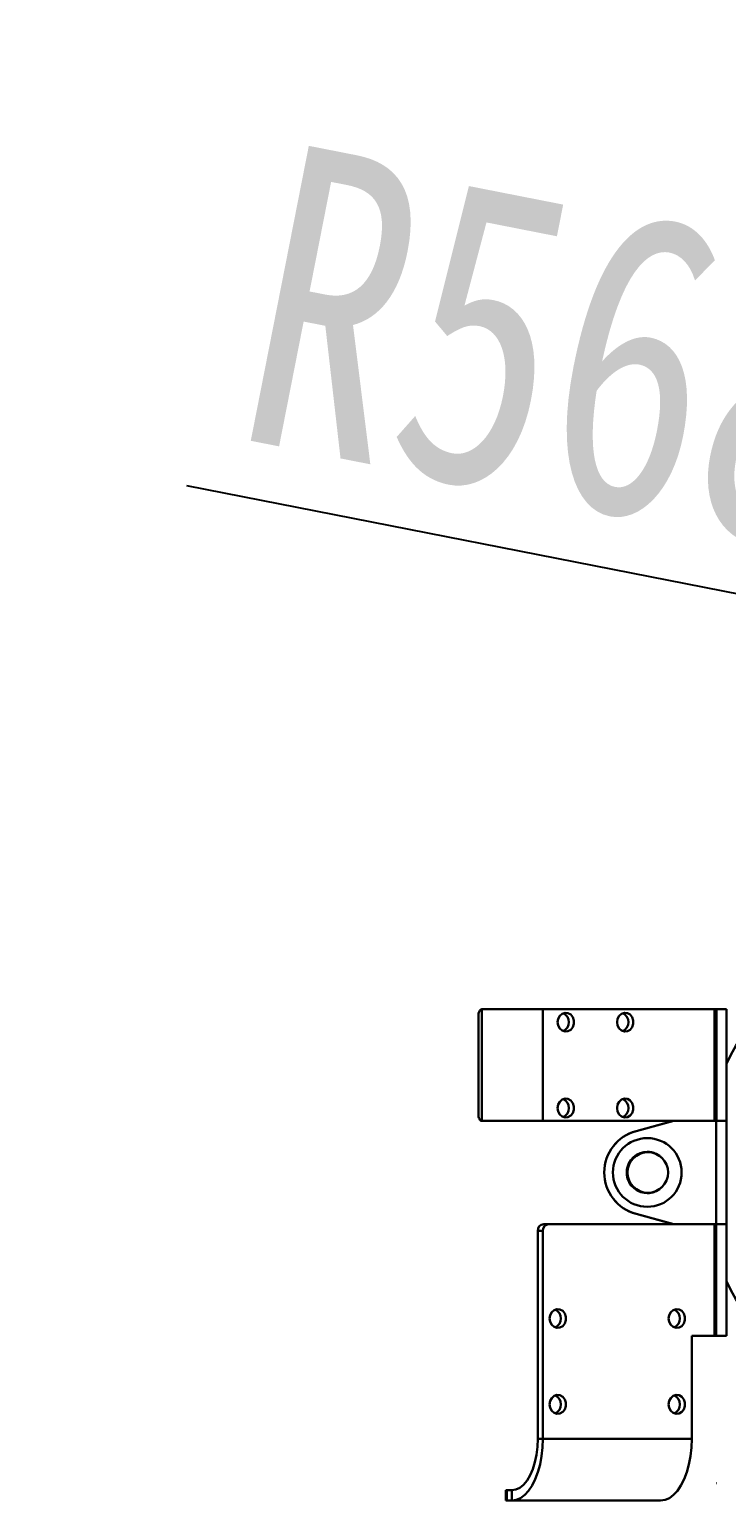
# Model space of a CAD drawing. Header units: millimetres. Extents: x 8 to 22425, y -1213 to 4973.
# Drawn here: x 17046.3 to 17249, y 1042 to 1470.3 of the extents above; entities that cross this region are included whole.
import ezdxf

# ---------------------------------------------------------------- set-up
doc = ezdxf.new("R2010")
doc.units = ezdxf.units.MM
doc.header["$PDSIZE"] = -1
doc.styles.get("Standard").update_dxf_attribs({"font": 'hyswlongfangsong.ttf'})
doc.dimstyles.new('ISO-25', dxfattribs={"dimscale": 25, "dimtxt": 3.5, "dimasz": 1.6, "dimexe": 1.25, "dimexo": 0.625, "dimtad": 1, "dimdec": 0, "dimzin": 9, "dimdsep": 46, "dimtxsty": 'Standard', "dimcen": 2.5, "dimadec": 0, "dimazin": 2, "dimtfac": 1, "dimtdec": 0, "dimtofl": 0, "dimtmove": 0, "dimatfit": 3, "dimfxl": 1, "dimarcsym": 0})

# ---------------------------------------------------------------- blocks, each defined once
blk = doc.blocks.new('*D155')
at = {"color": 0, "lineweight": -2, "transparency": 16777216}
blk.add_line((17071.24, 1508.66), (16806.76, 1603.25), dxfattribs=at)
at = {"color": 0, "transparency": 16777216}
blk.add_solid([(16809, 1609.52), (16804.51, 1596.97), (16769.09, 1616.72)], dxfattribs=at)
at = {"layer": 'Defpoints', "color": 0, "transparency": 16777216}
for p in [(16769.09, 1616.72), (18108.99, 1137.54)]:
    blk.add_point(p, dxfattribs=at)
at = {"color": 0, "transparency": 16777216, "insert": (16977.82, 1605.13), "char_height": 87.5, "attachment_point": 5, "rotation": 340.3218}
blk.add_mtext('R1423', dxfattribs=at)
blk = doc.blocks.new('*D158')
at = {"color": 0, "lineweight": -2, "transparency": 16777216}
for p, q in [((17092, 1337.53), (17512.42, 1254.86)), ((18108.99, 1075.04), (18108.99, 1200.04)), ((18046.49, 1137.54), (18171.49, 1137.54))]:
    blk.add_line(p, q, dxfattribs=at)
at = {"color": 0, "transparency": 16777216}
blk.add_solid([(17513.7, 1261.4), (17511.13, 1248.32), (17551.66, 1247.14)], dxfattribs=at)
at = {"layer": 'Defpoints', "color": 0, "transparency": 16777216}
for p in [(17551.66, 1247.14), (18108.99, 1137.54)]:
    blk.add_point(p, dxfattribs=at)
at = {"color": 0, "transparency": 16777216, "insert": (17200.44, 1376.72), "char_height": 87.5, "attachment_point": 5, "rotation": 348.8745}
blk.add_mtext('R568', dxfattribs=at)

msp = doc.modelspace()

# ---------------------------------------------------------------- linework, layer by layer
at = {"color": 161, "linetype": 'Continuous', "lineweight": 30, "true_color": 0x67adff}
for p, q in [((17176.86, 1154.54), (17176.86, 1183.04)), ((17177.86, 1152.54), (17177.86, 1185.04)), ((17177.86, 1185.04), (17195.62, 1185.04)), ((17195.62, 1185.04), (17195.62, 1152.54)), ((17195.62, 1185.04), (17245.55, 1185.04)), ((17245.55, 1152.54), (17245.55, 1185.04)), ((17245.55, 1185.04), (17249.05, 1185.04)), ((17246.05, 1152.54), (17246.05, 1185.04)), ((17246.13, 1152.54), (17246.13, 1185.04)), ((17249.05, 1185.04), (17249.05, 1152.54)), ((17195.62, 1152.54), (17177.86, 1152.54)), ((17245.55, 1152.54), (17195.62, 1152.54)), ((17233.65, 1152.54), (17222.73, 1149.61)), ((17233.67, 1152.54), (17222.75, 1149.61)), ((17249.05, 1152.54), (17245.55, 1152.54)), ((17245.99, 1152.54), (17245.99, 1122.54)), ((17246.04, 1152.54), (17246.04, 1122.54)), ((17249.04, 1152.54), (17249.04, 1122.54)), ((17222.73, 1149.61), (17222.75, 1149.61)), ((17226.14, 1143.44), (17225.92, 1143.44)), ((17225.99, 1147.54), (17225.99, 1147.54)), ((17225.92, 1131.64), (17226.14, 1131.64)), ((17229.51, 1132.68), (17230.21, 1133.27)), ((17225.99, 1127.54), (17225.99, 1127.54)), ((17195.85, 1122.54), (17197.35, 1122.54)), ((17197.35, 1122.54), (17245.55, 1122.54)), ((17222.73, 1125.46), (17222.75, 1125.46)), ((17222.73, 1125.46), (17233.65, 1122.54)), ((17222.75, 1125.46), (17233.67, 1122.54)), ((17245.55, 1090.04), (17245.55, 1122.54)), ((17245.55, 1122.54), (17249.05, 1122.54)), ((17246.05, 1090.04), (17246.05, 1122.54)), ((17249.05, 1122.54), (17249.05, 1090.04)), ((17195.62, 1120.54), (17194.12, 1120.54)), ((17194.12, 1060.04), (17194.12, 1120.54)), ((17195.62, 1060.04), (17195.62, 1120.54)), ((17245.55, 1090.04), (17238.9, 1090.04)), ((17238.9, 1060.04), (17238.9, 1090.04)), ((17249.05, 1090.04), (17245.55, 1090.04)), ((17194.12, 1060.04), (17195.62, 1060.04)), ((17195.62, 1060.04), (17238.9, 1060.04)), ((17184.83, 1045.04), (17184.83, 1042.04)), ((17184.83, 1045.04), (17185.1, 1045.04)), ((17185.1, 1045.04), (17185.1, 1042.04)), ((17185.1, 1045.04), (17186.61, 1045.04)), ((17186.61, 1045.04), (17186.61, 1042.04)), ((17246.06, 1047.08), (17246.12, 1047.08)), ((17185.1, 1042.04), (17184.83, 1042.04)), ((17185.1, 1042.04), (17186.61, 1042.04)), ((17229.88, 1042.04), (17186.61, 1042.04))]:
    msp.add_line(p, q, dxfattribs=at)
at = {"color": 161, "linetype": 'Continuous', "lineweight": 30, "true_color": 0x67adff, "flags": 128}
for points in [[(17177.86, 1185.04), (17177.66, 1185), (17177.48, 1184.89), (17177.3, 1184.7), (17177.15, 1184.45), (17177.03, 1184.15), (17176.93, 1183.8), (17176.88, 1183.43), (17176.86, 1183.04)], [(17199.9, 1181.29), (17200.06, 1180.3), (17200.52, 1179.44), (17201.22, 1178.83), (17202.06, 1178.55), (17202.93, 1178.64), (17203.71, 1179.09), (17204.3, 1179.84), (17204.62, 1180.78), (17204.62, 1181.79), (17204.3, 1182.74), (17203.71, 1183.48), (17202.93, 1183.93), (17202.06, 1184.03), (17201.22, 1183.75), (17200.52, 1183.14), (17200.06, 1182.28), (17199.9, 1181.29)], [(17217.21, 1181.29), (17217.37, 1180.3), (17217.83, 1179.44), (17218.53, 1178.83), (17219.37, 1178.55), (17220.24, 1178.64), (17221.02, 1179.09), (17221.61, 1179.84), (17221.93, 1180.78), (17221.93, 1181.79), (17221.61, 1182.74), (17221.02, 1183.48), (17220.24, 1183.93), (17219.37, 1184.03), (17218.53, 1183.75), (17217.83, 1183.14), (17217.37, 1182.28), (17217.21, 1181.29)], [(17199.9, 1156.29), (17200.06, 1155.3), (17200.52, 1154.44), (17201.22, 1153.83), (17202.06, 1153.55), (17202.93, 1153.64), (17203.71, 1154.09), (17204.3, 1154.84), (17204.62, 1155.78), (17204.62, 1156.79), (17204.3, 1157.74), (17203.71, 1158.48), (17202.93, 1158.93), (17202.06, 1159.03), (17201.22, 1158.75), (17200.52, 1158.14), (17200.06, 1157.28), (17199.9, 1156.29)], [(17217.21, 1156.29), (17217.37, 1155.3), (17217.83, 1154.44), (17218.53, 1153.83), (17219.37, 1153.55), (17220.24, 1153.64), (17221.02, 1154.09), (17221.61, 1154.84), (17221.93, 1155.78), (17221.93, 1156.79), (17221.61, 1157.74), (17221.02, 1158.48), (17220.24, 1158.93), (17219.37, 1159.03), (17218.53, 1158.75), (17217.83, 1158.14), (17217.37, 1157.28), (17217.21, 1156.29)], [(17176.86, 1154.54), (17176.88, 1154.15), (17176.93, 1153.77), (17177.03, 1153.43), (17177.15, 1153.12), (17177.3, 1152.88), (17177.48, 1152.69), (17177.66, 1152.58), (17177.86, 1152.54)], [(17197.57, 1095.04), (17197.73, 1094.05), (17198.19, 1093.19), (17198.89, 1092.58), (17199.73, 1092.3), (17200.6, 1092.39), (17201.39, 1092.84), (17201.97, 1093.59), (17202.29, 1094.53), (17202.29, 1095.54), (17201.97, 1096.49), (17201.39, 1097.23), (17200.6, 1097.68), (17199.73, 1097.78), (17198.89, 1097.5), (17198.19, 1096.89), (17197.73, 1096.03), (17197.57, 1095.04)], [(17232.19, 1095.04), (17232.35, 1094.05), (17232.81, 1093.19), (17233.51, 1092.58), (17234.35, 1092.3), (17235.22, 1092.39), (17236, 1092.84), (17236.59, 1093.59), (17236.91, 1094.53), (17236.91, 1095.54), (17236.59, 1096.49), (17236, 1097.23), (17235.22, 1097.68), (17234.35, 1097.78), (17233.51, 1097.5), (17232.81, 1096.89), (17232.35, 1096.03), (17232.19, 1095.04)], [(17197.57, 1070.04), (17197.73, 1069.05), (17198.19, 1068.19), (17198.89, 1067.58), (17199.73, 1067.3), (17200.6, 1067.39), (17201.39, 1067.84), (17201.97, 1068.59), (17202.29, 1069.53), (17202.29, 1070.54), (17201.97, 1071.49), (17201.39, 1072.23), (17200.6, 1072.68), (17199.73, 1072.78), (17198.89, 1072.5), (17198.19, 1071.89), (17197.73, 1071.03), (17197.57, 1070.04)], [(17232.19, 1070.04), (17232.35, 1069.05), (17232.81, 1068.19), (17233.51, 1067.58), (17234.35, 1067.3), (17235.22, 1067.39), (17236, 1067.84), (17236.59, 1068.59), (17236.91, 1069.53), (17236.91, 1070.54), (17236.59, 1071.49), (17236, 1072.23), (17235.22, 1072.68), (17234.35, 1072.78), (17233.51, 1072.5), (17232.81, 1071.89), (17232.35, 1071.03), (17232.19, 1070.04)], [(17186.61, 1042.04), (17187.89, 1042.22), (17189.15, 1042.77), (17190.35, 1043.67), (17191.48, 1044.9), (17192.51, 1046.44), (17193.42, 1048.25), (17194.19, 1050.31), (17194.81, 1052.56), (17195.26, 1054.97), (17195.53, 1057.48), (17195.62, 1060.04)], [(17186.61, 1045.04), (17187.78, 1045.22), (17188.93, 1045.77), (17190.02, 1046.67), (17191.02, 1047.9), (17191.92, 1049.43), (17192.69, 1051.22), (17193.3, 1053.23), (17193.75, 1055.4), (17194.03, 1057.69), (17194.12, 1060.04)], [(17238.9, 1060.04), (17238.81, 1057.48), (17238.53, 1054.97), (17238.08, 1052.56), (17237.47, 1050.31), (17236.7, 1048.25), (17235.79, 1046.44), (17234.76, 1044.9), (17233.63, 1043.67), (17232.42, 1042.77), (17231.16, 1042.22), (17229.88, 1042.04)]]:
    msp.add_lwpolyline(points, dxfattribs=at)
at = {"color": 161, "linetype": 'Continuous', "lineweight": 30, "true_color": 0x67adff}
for centre, radius in [((17225.99, 1137.54), 10), ((17226.14, 1137.54), 5.9)]:
    msp.add_circle(centre, radius, dxfattribs=at)
for centre, radius, start, end in [((17200.33, 1181.29), 2.87, 294.7149, 65.2851), ((17217.64, 1181.29), 2.87, 294.7133, 65.2867), ((17317.03, 1137.54), 75, 143.1302, 155.0489), ((17200.33, 1156.29), 2.87, 294.715, 65.285), ((17217.64, 1156.29), 2.87, 294.7134, 65.2866), ((17225.97, 1137.54), 12.5, 104.9999, 255.0001), ((17225.99, 1137.54), 12.5, 105, 255), ((17225.99, 1137.54), 10, 90.0001, 269.9999), ((17225.99, 1137.54), 6, 45.3538, 305.8744), ((17225.92, 1137.54), 5.9, 90.0001, 190.3727), ((17225.97, 1137.54), 6, 53.1797, 90.0007), ((17225.98, 1137.54), 6, 48.7194, 89.9997), ((17225.98, 1137.54), 6, 50.6491, 89.9998), ((17225.92, 1137.54), 5.9, 190.3737, 269.9993), ((17225.97, 1137.54), 6, 269.9998, 306.8198), ((17225.98, 1137.54), 6, 269.9998, 311.2811), ((17225.98, 1137.54), 6, 269.9996, 309.3514), ((17196, 1120.66), 1.88, 94.4233, 183.825), ((17197.5, 1120.66), 1.88, 94.4233, 183.825), ((17317.03, 1137.54), 75, 204.9511, 216.8698), ((17198, 1095.04), 2.87, 294.7134, 65.2866), ((17232.62, 1095.04), 2.87, 294.7134, 65.2866), ((17198, 1070.04), 2.87, 294.7134, 65.2866), ((17232.62, 1070.04), 2.87, 294.7134, 65.2866)]:
    msp.add_arc(centre, radius, start, end, dxfattribs=at)

# ---------------------------------------------------------------- dimensions: what is measured, and where the dimension line sits
for mpoint, picture, middle in [((16769.09, 1616.72), '*D155', (16957.83, 1549.22)), ((17551.66, 1247.14), '*D158', (17188.99, 1318.46))]:
    dim = msp.add_radius_dim(center=(18108.99, 1137.54), mpoint=mpoint, dimstyle='ISO-25')
    dim.commit()
    dim.dimension.update_dxf_attribs({"geometry": picture, "text_midpoint": middle, "dimtype": 164})

doc.saveas('drawing.dxf')
